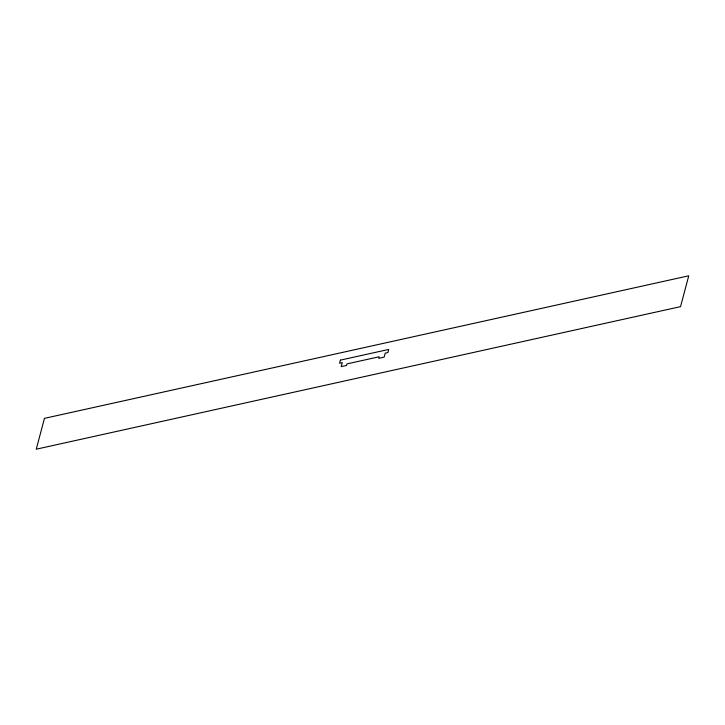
<?xml version="1.0" encoding="UTF-8"?>
<svg xmlns="http://www.w3.org/2000/svg" width="725" height="725" viewBox="0 0 725 725"><rect width="100%" height="100%" fill="white"/><g stroke="black" fill="none" stroke-linecap="round" stroke-linejoin="round"><path stroke-width="1.09" d="M44.452 418.361L36.25 449.201L680.548 306.639L688.75 275.799L44.452 418.361M340.388 360.135L339.572 363.216L342.254 362.627L341.185 366.632L346.559 365.445L346.967 363.905L379.184 356.772L378.767 358.322L384.141 357.135L385.211 353.12L387.893 352.531L388.709 349.441L340.388 360.135"/></g></svg>
